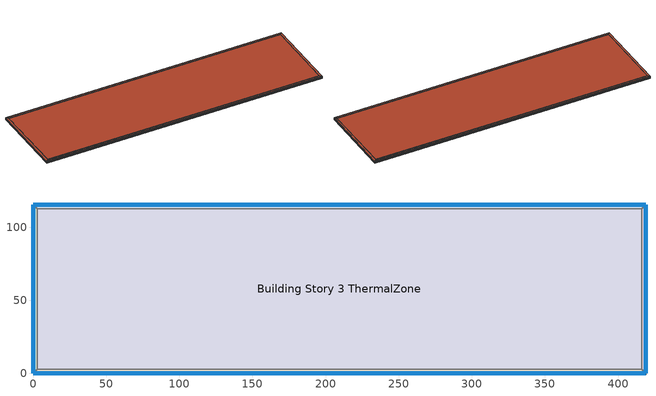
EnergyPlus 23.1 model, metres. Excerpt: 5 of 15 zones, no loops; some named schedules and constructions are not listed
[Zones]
Building Story 3 ThermalZone
 floor adiabatic (Typical Interior Ceiling): 416.26,2.84 2.83,2.83 2.83,112.56 416.26,112.57 z7.2
 wall adiabatic (Typical Interior Wall): 2.83,2.83 416.26,2.84 416.26,112.57 2.83,112.56 2.83,2.83 z7.2:10.8
 roof outside (Typical IEAD Roof R-31.25): 416.26,112.57 2.83,112.56 2.83,2.83 416.26,2.84 z10.8
Building Story 3 ThermalZone 1
 floor adiabatic (Typical Interior Ceiling): 419.09,0.01 0,0 2.83,2.83 416.26,2.84 z7.2
 wall outside (Typical Insulated Steel Framed Exterior Wall R-20.41): 0,0 419.09,0.01 z7.2:10.8
 wall adiabatic (Typical Interior Wall): 419.09,0.01 416.26,2.84 2.83,2.83 0,0 z7.2:10.8
 window (U 0.48 SHGC 0.40 Dbl Ref-D Clr 6mm/13mm): 0.03,0 419.07,0.01 z7.96:9.04
 roof outside (Typical IEAD Roof R-31.25): 416.26,2.84 2.83,2.83 0,0 419.09,0.01 z10.8
Building Story 3 ThermalZone 2
 floor adiabatic (Typical Interior Ceiling): 0,0 0,115.39 2.83,112.56 2.83,2.83 z7.2
 wall outside (Typical Insulated Steel Framed Exterior Wall R-20.41): 0,115.39 0,0 z7.2:10.8
 wall adiabatic (Typical Interior Wall): 0,0 2.83,2.83 2.83,112.56 0,115.39 z7.2:10.8
 window (U 0.48 SHGC 0.40 Dbl Ref-D Clr 6mm/13mm): 0,115.37 0,0.03 z7.96:9.04
 roof outside (Typical IEAD Roof R-31.25): 2.83,2.83 2.83,112.56 0,115.39 0,0 z10.8
Building Story 3 ThermalZone 3
 floor adiabatic (Typical Interior Ceiling): 0,115.39 419.09,115.4 416.26,112.57 2.83,112.56 z7.2
 wall outside (Typical Insulated Steel Framed Exterior Wall R-20.41): 419.09,115.4 0,115.39 z7.2:10.8
 wall adiabatic (Typical Interior Wall): 0,115.39 2.83,112.56 416.26,112.57 419.09,115.4 z7.2:10.8
 window (U 0.48 SHGC 0.40 Dbl Ref-D Clr 6mm/13mm): 419.06,115.4 0.03,115.39 z7.96:9.04
 roof outside (Typical IEAD Roof R-31.25): 2.83,112.56 416.26,112.57 419.09,115.4 0,115.39 z10.8
Building Story 3 ThermalZone 4
 floor adiabatic (Typical Interior Ceiling): 419.09,115.4 419.09,0.01 416.26,2.84 416.26,112.57 z7.2
 wall outside (Typical Insulated Steel Framed Exterior Wall R-20.41): 419.09,0.01 419.09,115.4 z7.2:10.8
 wall adiabatic (Typical Interior Wall): 419.09,115.4 416.26,112.57 416.26,2.84 419.09,0.01 z7.2:10.8
 window (U 0.48 SHGC 0.40 Dbl Ref-D Clr 6mm/13mm): 419.09,0.04 419.09,115.38 z7.96:9.04
 roof outside (Typical IEAD Roof R-31.25): 416.26,112.57 416.26,2.84 419.09,0.01 419.09,115.4 z10.8
[Schedule:Week:Daily]
SchoolSecondary BLDG_LIGHT_LIBRARY_SCH_2013 Week Rule - Jun26-Jul2: SchoolSecondary BLDG_LIGHT_LIBRARY_SCH_2013 Wknd Day, SchoolSecondary BLDG_LIGHT_LIBRARY_SCH_2013 Wkdy Day, SchoolSecondary BLDG_LIGHT_LIBRARY_SCH_2013 Wkdy Day, SchoolSecondary BLDG_LIGHT_LIBRARY_SCH_2013 Wkdy Day, SchoolSecondary BLDG_LIGHT_LIBRARY_SCH_2013 Wkdy Day, SchoolSecondary BLDG_LIGHT_LIBRARY_SCH_2013 Wkdy Day 1, SchoolSecondary BLDG_LIGHT_LIBRARY_SCH_2013 Wknd Day 1, SchoolSecondary BLDG_LIGHT_LIBRARY_SCH_2013 Default, SchoolSecondary BLDG_LIGHT_LIBRARY_SCH_2013 Summer Design Day, SchoolSecondary BLDG_LIGHT_LIBRARY_SCH_2013 Winter Design Day, SchoolSecondary BLDG_LIGHT_LIBRARY_SCH_2013 Default, SchoolSecondary BLDG_LIGHT_LIBRARY_SCH_2013 Default
SchoolSecondary BLDG_LIGHT_LIBRARY_SCH_2013 Week Rule - Jul3-Aug27: SchoolSecondary BLDG_LIGHT_LIBRARY_SCH_2013 Wknd Day 1, SchoolSecondary BLDG_LIGHT_LIBRARY_SCH_2013 Wkdy Day 1, SchoolSecondary BLDG_LIGHT_LIBRARY_SCH_2013 Wkdy Day 1, SchoolSecondary BLDG_LIGHT_LIBRARY_SCH_2013 Wkdy Day 1, SchoolSecondary BLDG_LIGHT_LIBRARY_SCH_2013 Wkdy Day 1, SchoolSecondary BLDG_LIGHT_LIBRARY_SCH_2013 Wkdy Day 1, SchoolSecondary BLDG_LIGHT_LIBRARY_SCH_2013 Wknd Day 1, SchoolSecondary BLDG_LIGHT_LIBRARY_SCH_2013 Default, SchoolSecondary BLDG_LIGHT_LIBRARY_SCH_2013 Summer Design Day, SchoolSecondary BLDG_LIGHT_LIBRARY_SCH_2013 Winter Design Day, SchoolSecondary BLDG_LIGHT_LIBRARY_SCH_2013 Default, SchoolSecondary BLDG_LIGHT_LIBRARY_SCH_2013 Default
SchoolSecondary BLDG_LIGHT_LIBRARY_SCH_2013 Week Rule - Aug28-Sep3: SchoolSecondary BLDG_LIGHT_LIBRARY_SCH_2013 Wknd Day 1, SchoolSecondary BLDG_LIGHT_LIBRARY_SCH_2013 Wkdy Day 1, SchoolSecondary BLDG_LIGHT_LIBRARY_SCH_2013 Wkdy Day 1, SchoolSecondary BLDG_LIGHT_LIBRARY_SCH_2013 Wkdy Day 1, SchoolSecondary BLDG_LIGHT_LIBRARY_SCH_2013 Wkdy Day 2, SchoolSecondary BLDG_LIGHT_LIBRARY_SCH_2013 Wkdy Day 2, SchoolSecondary BLDG_LIGHT_LIBRARY_SCH_2013 Default, SchoolSecondary BLDG_LIGHT_LIBRARY_SCH_2013 Default, SchoolSecondary BLDG_LIGHT_LIBRARY_SCH_2013 Summer Design Day, SchoolSecondary BLDG_LIGHT_LIBRARY_SCH_2013 Winter Design Day, SchoolSecondary BLDG_LIGHT_LIBRARY_SCH_2013 Default, SchoolSecondary BLDG_LIGHT_LIBRARY_SCH_2013 Default
SchoolSecondary BLDG_LIGHT_LIBRARY_SCH_2013 Week Rule - Sep4-Dec31: SchoolSecondary BLDG_LIGHT_LIBRARY_SCH_2013 Default, SchoolSecondary BLDG_LIGHT_LIBRARY_SCH_2013 Wkdy Day 2, SchoolSecondary BLDG_LIGHT_LIBRARY_SCH_2013 Wkdy Day 2, SchoolSecondary BLDG_LIGHT_LIBRARY_SCH_2013 Wkdy Day 2, SchoolSecondary BLDG_LIGHT_LIBRARY_SCH_2013 Wkdy Day 2, SchoolSecondary BLDG_LIGHT_LIBRARY_SCH_2013 Wkdy Day 2, SchoolSecondary BLDG_LIGHT_LIBRARY_SCH_2013 Default, SchoolSecondary BLDG_LIGHT_LIBRARY_SCH_2013 Default, SchoolSecondary BLDG_LIGHT_LIBRARY_SCH_2013 Summer Design Day, SchoolSecondary BLDG_LIGHT_LIBRARY_SCH_2013 Winter Design Day, SchoolSecondary BLDG_LIGHT_LIBRARY_SCH_2013 Default, SchoolSecondary BLDG_LIGHT_LIBRARY_SCH_2013 Default
SchoolSecondary BLDG_LIGHT_LOBBYFLR1_SCH_2013 Week Rule - Jan1-Jan1: SchoolSecondary BLDG_LIGHT_LOBBYFLR1_SCH_2013 Wknd Day, SchoolSecondary BLDG_LIGHT_LOBBYFLR1_SCH_2013 Wknd Day, SchoolSecondary BLDG_LIGHT_LOBBYFLR1_SCH_2013 Wknd Day, SchoolSecondary BLDG_LIGHT_LOBBYFLR1_SCH_2013 Wknd Day, SchoolSecondary BLDG_LIGHT_LOBBYFLR1_SCH_2013 Wknd Day, SchoolSecondary BLDG_LIGHT_LOBBYFLR1_SCH_2013 Wknd Day, SchoolSecondary BLDG_LIGHT_LOBBYFLR1_SCH_2013 Wknd Day, SchoolSecondary BLDG_LIGHT_LOBBYFLR1_SCH_2013 Default, SchoolSecondary BLDG_LIGHT_LOBBYFLR1_SCH_2013 Summer Design Day, SchoolSecondary BLDG_LIGHT_LOBBYFLR1_SCH_2013 Winter Design Day, SchoolSecondary BLDG_LIGHT_LOBBYFLR1_SCH_2013 Default, SchoolSecondary BLDG_LIGHT_LOBBYFLR1_SCH_2013 Default
SchoolSecondary BLDG_LIGHT_LOBBYFLR1_SCH_2013 Week Rule - Jan2-Jun25: SchoolSecondary BLDG_LIGHT_LOBBYFLR1_SCH_2013 Wknd Day, SchoolSecondary BLDG_LIGHT_LOBBYFLR1_SCH_2013 Wkdy Day, SchoolSecondary BLDG_LIGHT_LOBBYFLR1_SCH_2013 Wkdy Day, SchoolSecondary BLDG_LIGHT_LOBBYFLR1_SCH_2013 Wkdy Day, SchoolSecondary BLDG_LIGHT_LOBBYFLR1_SCH_2013 Wkdy Day, SchoolSecondary BLDG_LIGHT_LOBBYFLR1_SCH_2013 Wkdy Day, SchoolSecondary BLDG_LIGHT_LOBBYFLR1_SCH_2013 Wknd Day, SchoolSecondary BLDG_LIGHT_LOBBYFLR1_SCH_2013 Default, SchoolSecondary BLDG_LIGHT_LOBBYFLR1_SCH_2013 Summer Design Day, SchoolSecondary BLDG_LIGHT_LOBBYFLR1_SCH_2013 Winter Design Day, SchoolSecondary BLDG_LIGHT_LOBBYFLR1_SCH_2013 Default, SchoolSecondary BLDG_LIGHT_LOBBYFLR1_SCH_2013 Default
SchoolSecondary BLDG_LIGHT_LOBBYFLR1_SCH_2013 Week Rule - Jun26-Jul2: SchoolSecondary BLDG_LIGHT_LOBBYFLR1_SCH_2013 Wknd Day, SchoolSecondary BLDG_LIGHT_LOBBYFLR1_SCH_2013 Wkdy Day, SchoolSecondary BLDG_LIGHT_LOBBYFLR1_SCH_2013 Wkdy Day, SchoolSecondary BLDG_LIGHT_LOBBYFLR1_SCH_2013 Wkdy Day, SchoolSecondary BLDG_LIGHT_LOBBYFLR1_SCH_2013 Wkdy Day, SchoolSecondary BLDG_LIGHT_LOBBYFLR1_SCH_2013 Wkdy Day 1, SchoolSecondary BLDG_LIGHT_LOBBYFLR1_SCH_2013 Wknd Day 1, SchoolSecondary BLDG_LIGHT_LOBBYFLR1_SCH_2013 Default, SchoolSecondary BLDG_LIGHT_LOBBYFLR1_SCH_2013 Summer Design Day, SchoolSecondary BLDG_LIGHT_LOBBYFLR1_SCH_2013 Winter Design Day, SchoolSecondary BLDG_LIGHT_LOBBYFLR1_SCH_2013 Default, SchoolSecondary BLDG_LIGHT_LOBBYFLR1_SCH_2013 Default
SchoolSecondary BLDG_LIGHT_LOBBYFLR1_SCH_2013 Week Rule - Jul3-Aug27: SchoolSecondary BLDG_LIGHT_LOBBYFLR1_SCH_2013 Wknd Day 1, SchoolSecondary BLDG_LIGHT_LOBBYFLR1_SCH_2013 Wkdy Day 1, SchoolSecondary BLDG_LIGHT_LOBBYFLR1_SCH_2013 Wkdy Day 1, SchoolSecondary BLDG_LIGHT_LOBBYFLR1_SCH_2013 Wkdy Day 1, SchoolSecondary BLDG_LIGHT_LOBBYFLR1_SCH_2013 Wkdy Day 1, SchoolSecondary BLDG_LIGHT_LOBBYFLR1_SCH_2013 Wkdy Day 1, SchoolSecondary BLDG_LIGHT_LOBBYFLR1_SCH_2013 Wknd Day 1, SchoolSecondary BLDG_LIGHT_LOBBYFLR1_SCH_2013 Default, SchoolSecondary BLDG_LIGHT_LOBBYFLR1_SCH_2013 Summer Design Day, SchoolSecondary BLDG_LIGHT_LOBBYFLR1_SCH_2013 Winter Design Day, SchoolSecondary BLDG_LIGHT_LOBBYFLR1_SCH_2013 Default, SchoolSecondary BLDG_LIGHT_LOBBYFLR1_SCH_2013 Default
SchoolSecondary BLDG_LIGHT_LOBBYFLR1_SCH_2013 Week Rule - Aug28-Sep3: SchoolSecondary BLDG_LIGHT_LOBBYFLR1_SCH_2013 Wknd Day 1, SchoolSecondary BLDG_LIGHT_LOBBYFLR1_SCH_2013 Wkdy Day 1, SchoolSecondary BLDG_LIGHT_LOBBYFLR1_SCH_2013 Wkdy Day 1, SchoolSecondary BLDG_LIGHT_LOBBYFLR1_SCH_2013 Wkdy Day 1, SchoolSecondary BLDG_LIGHT_LOBBYFLR1_SCH_2013 Wkdy Day 2, SchoolSecondary BLDG_LIGHT_LOBBYFLR1_SCH_2013 Wkdy Day 2, SchoolSecondary BLDG_LIGHT_LOBBYFLR1_SCH_2013 Default, SchoolSecondary BLDG_LIGHT_LOBBYFLR1_SCH_2013 Default, SchoolSecondary BLDG_LIGHT_LOBBYFLR1_SCH_2013 Summer Design Day, SchoolSecondary BLDG_LIGHT_LOBBYFLR1_SCH_2013 Winter Design Day, SchoolSecondary BLDG_LIGHT_LOBBYFLR1_SCH_2013 Default, SchoolSecondary BLDG_LIGHT_LOBBYFLR1_SCH_2013 Default
SchoolSecondary BLDG_LIGHT_LOBBYFLR1_SCH_2013 Week Rule - Sep4-Dec31: SchoolSecondary BLDG_LIGHT_LOBBYFLR1_SCH_2013 Default, SchoolSecondary BLDG_LIGHT_LOBBYFLR1_SCH_2013 Wkdy Day 2, SchoolSecondary BLDG_LIGHT_LOBBYFLR1_SCH_2013 Wkdy Day 2, SchoolSecondary BLDG_LIGHT_LOBBYFLR1_SCH_2013 Wkdy Day 2, SchoolSecondary BLDG_LIGHT_LOBBYFLR1_SCH_2013 Wkdy Day 2, SchoolSecondary BLDG_LIGHT_LOBBYFLR1_SCH_2013 Wkdy Day 2, SchoolSecondary BLDG_LIGHT_LOBBYFLR1_SCH_2013 Default, SchoolSecondary BLDG_LIGHT_LOBBYFLR1_SCH_2013 Default, SchoolSecondary BLDG_LIGHT_LOBBYFLR1_SCH_2013 Summer Design Day, SchoolSecondary BLDG_LIGHT_LOBBYFLR1_SCH_2013 Winter Design Day, SchoolSecondary BLDG_LIGHT_LOBBYFLR1_SCH_2013 Default, SchoolSecondary BLDG_LIGHT_LOBBYFLR1_SCH_2013 Default
SchoolSecondary BLDG_LIGHT_MECHANICAL_SCH_2013 Week Rule - Jan1-Jan1: SchoolSecondary BLDG_LIGHT_MECHANICAL_SCH_2013 Wknd Day, SchoolSecondary BLDG_LIGHT_MECHANICAL_SCH_2013 Wknd Day, SchoolSecondary BLDG_LIGHT_MECHANICAL_SCH_2013 Wknd Day, SchoolSecondary BLDG_LIGHT_MECHANICAL_SCH_2013 Wknd Day, SchoolSecondary BLDG_LIGHT_MECHANICAL_SCH_2013 Wknd Day, SchoolSecondary BLDG_LIGHT_MECHANICAL_SCH_2013 Wknd Day, SchoolSecondary BLDG_LIGHT_MECHANICAL_SCH_2013 Wknd Day, SchoolSecondary BLDG_LIGHT_MECHANICAL_SCH_2013 Default, SchoolSecondary BLDG_LIGHT_MECHANICAL_SCH_2013 Summer Design Day, SchoolSecondary BLDG_LIGHT_MECHANICAL_SCH_2013 Winter Design Day, SchoolSecondary BLDG_LIGHT_MECHANICAL_SCH_2013 Default, SchoolSecondary BLDG_LIGHT_MECHANICAL_SCH_2013 Default
SchoolSecondary BLDG_LIGHT_MECHANICAL_SCH_2013 Week Rule - Jan2-Jun25: SchoolSecondary BLDG_LIGHT_MECHANICAL_SCH_2013 Wknd Day, SchoolSecondary BLDG_LIGHT_MECHANICAL_SCH_2013 Wkdy Day, SchoolSecondary BLDG_LIGHT_MECHANICAL_SCH_2013 Wkdy Day, SchoolSecondary BLDG_LIGHT_MECHANICAL_SCH_2013 Wkdy Day, SchoolSecondary BLDG_LIGHT_MECHANICAL_SCH_2013 Wkdy Day, SchoolSecondary BLDG_LIGHT_MECHANICAL_SCH_2013 Wkdy Day, SchoolSecondary BLDG_LIGHT_MECHANICAL_SCH_2013 Wknd Day, SchoolSecondary BLDG_LIGHT_MECHANICAL_SCH_2013 Default, SchoolSecondary BLDG_LIGHT_MECHANICAL_SCH_2013 Summer Design Day, SchoolSecondary BLDG_LIGHT_MECHANICAL_SCH_2013 Winter Design Day, SchoolSecondary BLDG_LIGHT_MECHANICAL_SCH_2013 Default, SchoolSecondary BLDG_LIGHT_MECHANICAL_SCH_2013 Default
SchoolSecondary BLDG_LIGHT_MECHANICAL_SCH_2013 Week Rule - Jun26-Jul2: SchoolSecondary BLDG_LIGHT_MECHANICAL_SCH_2013 Wknd Day, SchoolSecondary BLDG_LIGHT_MECHANICAL_SCH_2013 Wkdy Day, SchoolSecondary BLDG_LIGHT_MECHANICAL_SCH_2013 Wkdy Day, SchoolSecondary BLDG_LIGHT_MECHANICAL_SCH_2013 Wkdy Day, SchoolSecondary BLDG_LIGHT_MECHANICAL_SCH_2013 Wkdy Day, SchoolSecondary BLDG_LIGHT_MECHANICAL_SCH_2013 Wkdy Day 1, SchoolSecondary BLDG_LIGHT_MECHANICAL_SCH_2013 Wknd Day 1, SchoolSecondary BLDG_LIGHT_MECHANICAL_SCH_2013 Default, SchoolSecondary BLDG_LIGHT_MECHANICAL_SCH_2013 Summer Design Day, SchoolSecondary BLDG_LIGHT_MECHANICAL_SCH_2013 Winter Design Day, SchoolSecondary BLDG_LIGHT_MECHANICAL_SCH_2013 Default, SchoolSecondary BLDG_LIGHT_MECHANICAL_SCH_2013 Default
SchoolSecondary BLDG_LIGHT_MECHANICAL_SCH_2013 Week Rule - Jul3-Aug27: SchoolSecondary BLDG_LIGHT_MECHANICAL_SCH_2013 Wknd Day 1, SchoolSecondary BLDG_LIGHT_MECHANICAL_SCH_2013 Wkdy Day 1, SchoolSecondary BLDG_LIGHT_MECHANICAL_SCH_2013 Wkdy Day 1, SchoolSecondary BLDG_LIGHT_MECHANICAL_SCH_2013 Wkdy Day 1, SchoolSecondary BLDG_LIGHT_MECHANICAL_SCH_2013 Wkdy Day 1, SchoolSecondary BLDG_LIGHT_MECHANICAL_SCH_2013 Wkdy Day 1, SchoolSecondary BLDG_LIGHT_MECHANICAL_SCH_2013 Wknd Day 1, SchoolSecondary BLDG_LIGHT_MECHANICAL_SCH_2013 Default, SchoolSecondary BLDG_LIGHT_MECHANICAL_SCH_2013 Summer Design Day, SchoolSecondary BLDG_LIGHT_MECHANICAL_SCH_2013 Winter Design Day, SchoolSecondary BLDG_LIGHT_MECHANICAL_SCH_2013 Default, SchoolSecondary BLDG_LIGHT_MECHANICAL_SCH_2013 Default
SchoolSecondary BLDG_LIGHT_MECHANICAL_SCH_2013 Week Rule - Aug28-Sep3: SchoolSecondary BLDG_LIGHT_MECHANICAL_SCH_2013 Wknd Day 1, SchoolSecondary BLDG_LIGHT_MECHANICAL_SCH_2013 Wkdy Day 1, SchoolSecondary BLDG_LIGHT_MECHANICAL_SCH_2013 Wkdy Day 1, SchoolSecondary BLDG_LIGHT_MECHANICAL_SCH_2013 Wkdy Day 1, SchoolSecondary BLDG_LIGHT_MECHANICAL_SCH_2013 Wkdy Day 2, SchoolSecondary BLDG_LIGHT_MECHANICAL_SCH_2013 Wkdy Day 2, SchoolSecondary BLDG_LIGHT_MECHANICAL_SCH_2013 Default, SchoolSecondary BLDG_LIGHT_MECHANICAL_SCH_2013 Default, SchoolSecondary BLDG_LIGHT_MECHANICAL_SCH_2013 Summer Design Day, SchoolSecondary BLDG_LIGHT_MECHANICAL_SCH_2013 Winter Design Day, SchoolSecondary BLDG_LIGHT_MECHANICAL_SCH_2013 Default, SchoolSecondary BLDG_LIGHT_MECHANICAL_SCH_2013 Default
SchoolSecondary BLDG_LIGHT_MECHANICAL_SCH_2013 Week Rule - Sep4-Dec31: SchoolSecondary BLDG_LIGHT_MECHANICAL_SCH_2013 Default, SchoolSecondary BLDG_LIGHT_MECHANICAL_SCH_2013 Wkdy Day 2, SchoolSecondary BLDG_LIGHT_MECHANICAL_SCH_2013 Wkdy Day 2, SchoolSecondary BLDG_LIGHT_MECHANICAL_SCH_2013 Wkdy Day 2, SchoolSecondary BLDG_LIGHT_MECHANICAL_SCH_2013 Wkdy Day 2, SchoolSecondary BLDG_LIGHT_MECHANICAL_SCH_2013 Wkdy Day 2, SchoolSecondary BLDG_LIGHT_MECHANICAL_SCH_2013 Default, SchoolSecondary BLDG_LIGHT_MECHANICAL_SCH_2013 Default, SchoolSecondary BLDG_LIGHT_MECHANICAL_SCH_2013 Summer Design Day, SchoolSecondary BLDG_LIGHT_MECHANICAL_SCH_2013 Winter Design Day, SchoolSecondary BLDG_LIGHT_MECHANICAL_SCH_2013 Default, SchoolSecondary BLDG_LIGHT_MECHANICAL_SCH_2013 Default
SchoolSecondary BLDG_LIGHT_OFFICE_SCH_2013 Week Rule - Jan1-Jan1: SchoolSecondary BLDG_LIGHT_OFFICE_SCH_2013 Wknd Day, SchoolSecondary BLDG_LIGHT_OFFICE_SCH_2013 Wknd Day, SchoolSecondary BLDG_LIGHT_OFFICE_SCH_2013 Wknd Day, SchoolSecondary BLDG_LIGHT_OFFICE_SCH_2013 Wknd Day, SchoolSecondary BLDG_LIGHT_OFFICE_SCH_2013 Wknd Day, SchoolSecondary BLDG_LIGHT_OFFICE_SCH_2013 Wknd Day, SchoolSecondary BLDG_LIGHT_OFFICE_SCH_2013 Wknd Day, SchoolSecondary BLDG_LIGHT_OFFICE_SCH_2013 Default, SchoolSecondary BLDG_LIGHT_OFFICE_SCH_2013 Summer Design Day, SchoolSecondary BLDG_LIGHT_OFFICE_SCH_2013 Winter Design Day, SchoolSecondary BLDG_LIGHT_OFFICE_SCH_2013 Default, SchoolSecondary BLDG_LIGHT_OFFICE_SCH_2013 Default
SchoolSecondary BLDG_LIGHT_OFFICE_SCH_2013 Week Rule - Jan2-Jun25: SchoolSecondary BLDG_LIGHT_OFFICE_SCH_2013 Wknd Day, SchoolSecondary BLDG_LIGHT_OFFICE_SCH_2013 Wkdy Day, SchoolSecondary BLDG_LIGHT_OFFICE_SCH_2013 Wkdy Day, SchoolSecondary BLDG_LIGHT_OFFICE_SCH_2013 Wkdy Day, SchoolSecondary BLDG_LIGHT_OFFICE_SCH_2013 Wkdy Day, SchoolSecondary BLDG_LIGHT_OFFICE_SCH_2013 Wkdy Day, SchoolSecondary BLDG_LIGHT_OFFICE_SCH_2013 Wknd Day, SchoolSecondary BLDG_LIGHT_OFFICE_SCH_2013 Default, SchoolSecondary BLDG_LIGHT_OFFICE_SCH_2013 Summer Design Day, SchoolSecondary BLDG_LIGHT_OFFICE_SCH_2013 Winter Design Day, SchoolSecondary BLDG_LIGHT_OFFICE_SCH_2013 Default, SchoolSecondary BLDG_LIGHT_OFFICE_SCH_2013 Default
SchoolSecondary BLDG_LIGHT_OFFICE_SCH_2013 Week Rule - Jun26-Jul2: SchoolSecondary BLDG_LIGHT_OFFICE_SCH_2013 Wknd Day, SchoolSecondary BLDG_LIGHT_OFFICE_SCH_2013 Wkdy Day, SchoolSecondary BLDG_LIGHT_OFFICE_SCH_2013 Wkdy Day, SchoolSecondary BLDG_LIGHT_OFFICE_SCH_2013 Wkdy Day, SchoolSecondary BLDG_LIGHT_OFFICE_SCH_2013 Wkdy Day, SchoolSecondary BLDG_LIGHT_OFFICE_SCH_2013 Wkdy Day 1, SchoolSecondary BLDG_LIGHT_OFFICE_SCH_2013 Wknd Day 1, SchoolSecondary BLDG_LIGHT_OFFICE_SCH_2013 Default, SchoolSecondary BLDG_LIGHT_OFFICE_SCH_2013 Summer Design Day, SchoolSecondary BLDG_LIGHT_OFFICE_SCH_2013 Winter Design Day, SchoolSecondary BLDG_LIGHT_OFFICE_SCH_2013 Default, SchoolSecondary BLDG_LIGHT_OFFICE_SCH_2013 Default
SchoolSecondary BLDG_LIGHT_OFFICE_SCH_2013 Week Rule - Jul3-Aug27: SchoolSecondary BLDG_LIGHT_OFFICE_SCH_2013 Wknd Day 1, SchoolSecondary BLDG_LIGHT_OFFICE_SCH_2013 Wkdy Day 1, SchoolSecondary BLDG_LIGHT_OFFICE_SCH_2013 Wkdy Day 1, SchoolSecondary BLDG_LIGHT_OFFICE_SCH_2013 Wkdy Day 1, SchoolSecondary BLDG_LIGHT_OFFICE_SCH_2013 Wkdy Day 1, SchoolSecondary BLDG_LIGHT_OFFICE_SCH_2013 Wkdy Day 1, SchoolSecondary BLDG_LIGHT_OFFICE_SCH_2013 Wknd Day 1, SchoolSecondary BLDG_LIGHT_OFFICE_SCH_2013 Default, SchoolSecondary BLDG_LIGHT_OFFICE_SCH_2013 Summer Design Day, SchoolSecondary BLDG_LIGHT_OFFICE_SCH_2013 Winter Design Day, SchoolSecondary BLDG_LIGHT_OFFICE_SCH_2013 Default, SchoolSecondary BLDG_LIGHT_OFFICE_SCH_2013 Default
SchoolSecondary BLDG_LIGHT_OFFICE_SCH_2013 Week Rule - Aug28-Sep3: SchoolSecondary BLDG_LIGHT_OFFICE_SCH_2013 Wknd Day 1, SchoolSecondary BLDG_LIGHT_OFFICE_SCH_2013 Wkdy Day 1, SchoolSecondary BLDG_LIGHT_OFFICE_SCH_2013 Wkdy Day 1, SchoolSecondary BLDG_LIGHT_OFFICE_SCH_2013 Wkdy Day 1, SchoolSecondary BLDG_LIGHT_OFFICE_SCH_2013 Wkdy Day 2, SchoolSecondary BLDG_LIGHT_OFFICE_SCH_2013 Wkdy Day 2, SchoolSecondary BLDG_LIGHT_OFFICE_SCH_2013 Default, SchoolSecondary BLDG_LIGHT_OFFICE_SCH_2013 Default, SchoolSecondary BLDG_LIGHT_OFFICE_SCH_2013 Summer Design Day, SchoolSecondary BLDG_LIGHT_OFFICE_SCH_2013 Winter Design Day, SchoolSecondary BLDG_LIGHT_OFFICE_SCH_2013 Default, SchoolSecondary BLDG_LIGHT_OFFICE_SCH_2013 Default
SchoolSecondary BLDG_LIGHT_OFFICE_SCH_2013 Week Rule - Sep4-Dec31: SchoolSecondary BLDG_LIGHT_OFFICE_SCH_2013 Default, SchoolSecondary BLDG_LIGHT_OFFICE_SCH_2013 Wkdy Day 2, SchoolSecondary BLDG_LIGHT_OFFICE_SCH_2013 Wkdy Day 2, SchoolSecondary BLDG_LIGHT_OFFICE_SCH_2013 Wkdy Day 2, SchoolSecondary BLDG_LIGHT_OFFICE_SCH_2013 Wkdy Day 2, SchoolSecondary BLDG_LIGHT_OFFICE_SCH_2013 Wkdy Day 2, SchoolSecondary BLDG_LIGHT_OFFICE_SCH_2013 Default, SchoolSecondary BLDG_LIGHT_OFFICE_SCH_2013 Default, SchoolSecondary BLDG_LIGHT_OFFICE_SCH_2013 Summer Design Day, SchoolSecondary BLDG_LIGHT_OFFICE_SCH_2013 Winter Design Day, SchoolSecondary BLDG_LIGHT_OFFICE_SCH_2013 Default, SchoolSecondary BLDG_LIGHT_OFFICE_SCH_2013 Default
SchoolSecondary BLDG_LIGHT_BATH_SCH_2013 Week Rule - Jan1-Jan1: SchoolSecondary BLDG_LIGHT_BATH_SCH_2013 Wknd Day, SchoolSecondary BLDG_LIGHT_BATH_SCH_2013 Wknd Day, SchoolSecondary BLDG_LIGHT_BATH_SCH_2013 Wknd Day, SchoolSecondary BLDG_LIGHT_BATH_SCH_2013 Wknd Day, SchoolSecondary BLDG_LIGHT_BATH_SCH_2013 Wknd Day, SchoolSecondary BLDG_LIGHT_BATH_SCH_2013 Wknd Day, SchoolSecondary BLDG_LIGHT_BATH_SCH_2013 Wknd Day, SchoolSecondary BLDG_LIGHT_BATH_SCH_2013 Default, SchoolSecondary BLDG_LIGHT_BATH_SCH_2013 Summer Design Day, SchoolSecondary BLDG_LIGHT_BATH_SCH_2013 Winter Design Day, SchoolSecondary BLDG_LIGHT_BATH_SCH_2013 Default, SchoolSecondary BLDG_LIGHT_BATH_SCH_2013 Default
SchoolSecondary BLDG_LIGHT_BATH_SCH_2013 Week Rule - Jan2-Jun25: SchoolSecondary BLDG_LIGHT_BATH_SCH_2013 Wknd Day, SchoolSecondary BLDG_LIGHT_BATH_SCH_2013 Wkdy Day, SchoolSecondary BLDG_LIGHT_BATH_SCH_2013 Wkdy Day, SchoolSecondary BLDG_LIGHT_BATH_SCH_2013 Wkdy Day, SchoolSecondary BLDG_LIGHT_BATH_SCH_2013 Wkdy Day, SchoolSecondary BLDG_LIGHT_BATH_SCH_2013 Wkdy Day, SchoolSecondary BLDG_LIGHT_BATH_SCH_2013 Wknd Day, SchoolSecondary BLDG_LIGHT_BATH_SCH_2013 Default, SchoolSecondary BLDG_LIGHT_BATH_SCH_2013 Summer Design Day, SchoolSecondary BLDG_LIGHT_BATH_SCH_2013 Winter Design Day, SchoolSecondary BLDG_LIGHT_BATH_SCH_2013 Default, SchoolSecondary BLDG_LIGHT_BATH_SCH_2013 Default
SchoolSecondary BLDG_LIGHT_BATH_SCH_2013 Week Rule - Jun26-Jul2: SchoolSecondary BLDG_LIGHT_BATH_SCH_2013 Wknd Day, SchoolSecondary BLDG_LIGHT_BATH_SCH_2013 Wkdy Day, SchoolSecondary BLDG_LIGHT_BATH_SCH_2013 Wkdy Day, SchoolSecondary BLDG_LIGHT_BATH_SCH_2013 Wkdy Day, SchoolSecondary BLDG_LIGHT_BATH_SCH_2013 Wkdy Day, SchoolSecondary BLDG_LIGHT_BATH_SCH_2013 Wkdy Day 1, SchoolSecondary BLDG_LIGHT_BATH_SCH_2013 Wknd Day 1, SchoolSecondary BLDG_LIGHT_BATH_SCH_2013 Default, SchoolSecondary BLDG_LIGHT_BATH_SCH_2013 Summer Design Day, SchoolSecondary BLDG_LIGHT_BATH_SCH_2013 Winter Design Day, SchoolSecondary BLDG_LIGHT_BATH_SCH_2013 Default, SchoolSecondary BLDG_LIGHT_BATH_SCH_2013 Default
SchoolSecondary BLDG_LIGHT_BATH_SCH_2013 Week Rule - Jul3-Aug27: SchoolSecondary BLDG_LIGHT_BATH_SCH_2013 Wknd Day 1, SchoolSecondary BLDG_LIGHT_BATH_SCH_2013 Wkdy Day 1, SchoolSecondary BLDG_LIGHT_BATH_SCH_2013 Wkdy Day 1, SchoolSecondary BLDG_LIGHT_BATH_SCH_2013 Wkdy Day 1, SchoolSecondary BLDG_LIGHT_BATH_SCH_2013 Wkdy Day 1, SchoolSecondary BLDG_LIGHT_BATH_SCH_2013 Wkdy Day 1, SchoolSecondary BLDG_LIGHT_BATH_SCH_2013 Wknd Day 1, SchoolSecondary BLDG_LIGHT_BATH_SCH_2013 Default, SchoolSecondary BLDG_LIGHT_BATH_SCH_2013 Summer Design Day, SchoolSecondary BLDG_LIGHT_BATH_SCH_2013 Winter Design Day, SchoolSecondary BLDG_LIGHT_BATH_SCH_2013 Default, SchoolSecondary BLDG_LIGHT_BATH_SCH_2013 Default
SchoolSecondary BLDG_LIGHT_BATH_SCH_2013 Week Rule - Aug28-Sep3: SchoolSecondary BLDG_LIGHT_BATH_SCH_2013 Wknd Day 1, SchoolSecondary BLDG_LIGHT_BATH_SCH_2013 Wkdy Day 1, SchoolSecondary BLDG_LIGHT_BATH_SCH_2013 Wkdy Day 1, SchoolSecondary BLDG_LIGHT_BATH_SCH_2013 Wkdy Day 1, SchoolSecondary BLDG_LIGHT_BATH_SCH_2013 Wkdy Day 2, SchoolSecondary BLDG_LIGHT_BATH_SCH_2013 Wkdy Day 2, SchoolSecondary BLDG_LIGHT_BATH_SCH_2013 Default, SchoolSecondary BLDG_LIGHT_BATH_SCH_2013 Default, SchoolSecondary BLDG_LIGHT_BATH_SCH_2013 Summer Design Day, SchoolSecondary BLDG_LIGHT_BATH_SCH_2013 Winter Design Day, SchoolSecondary BLDG_LIGHT_BATH_SCH_2013 Default, SchoolSecondary BLDG_LIGHT_BATH_SCH_2013 Default
SchoolSecondary BLDG_LIGHT_BATH_SCH_2013 Week Rule - Sep4-Dec31: SchoolSecondary BLDG_LIGHT_BATH_SCH_2013 Default, SchoolSecondary BLDG_LIGHT_BATH_SCH_2013 Wkdy Day 2, SchoolSecondary BLDG_LIGHT_BATH_SCH_2013 Wkdy Day 2, SchoolSecondary BLDG_LIGHT_BATH_SCH_2013 Wkdy Day 2, SchoolSecondary BLDG_LIGHT_BATH_SCH_2013 Wkdy Day 2, SchoolSecondary BLDG_LIGHT_BATH_SCH_2013 Wkdy Day 2, SchoolSecondary BLDG_LIGHT_BATH_SCH_2013 Default, SchoolSecondary BLDG_LIGHT_BATH_SCH_2013 Default, SchoolSecondary BLDG_LIGHT_BATH_SCH_2013 Summer Design Day, SchoolSecondary BLDG_LIGHT_BATH_SCH_2013 Winter Design Day, SchoolSecondary BLDG_LIGHT_BATH_SCH_2013 Default, SchoolSecondary BLDG_LIGHT_BATH_SCH_2013 Default
SchoolSecondary BLDG_OCC_SCH_Auditorium Week Rule - Jan1-Jan1: SchoolSecondary BLDG_OCC_SCH_Auditorium Wknd Day, SchoolSecondary BLDG_OCC_SCH_Auditorium Wknd Day, SchoolSecondary BLDG_OCC_SCH_Auditorium Wknd Day, SchoolSecondary BLDG_OCC_SCH_Auditorium Wknd Day, SchoolSecondary BLDG_OCC_SCH_Auditorium Wknd Day, SchoolSecondary BLDG_OCC_SCH_Auditorium Wknd Day, SchoolSecondary BLDG_OCC_SCH_Auditorium Wknd Day, SchoolSecondary BLDG_OCC_SCH_Auditorium Default, SchoolSecondary BLDG_OCC_SCH_Auditorium Summer Design Day, SchoolSecondary BLDG_OCC_SCH_Auditorium Winter Design Day, SchoolSecondary BLDG_OCC_SCH_Auditorium Default, SchoolSecondary BLDG_OCC_SCH_Auditorium Default
SchoolSecondary BLDG_OCC_SCH_Auditorium Week Rule - Jan2-Jun25: SchoolSecondary BLDG_OCC_SCH_Auditorium Wknd Day, SchoolSecondary BLDG_OCC_SCH_Auditorium Wkdy|SmrDsn Day, SchoolSecondary BLDG_OCC_SCH_Auditorium Wkdy|SmrDsn Day, SchoolSecondary BLDG_OCC_SCH_Auditorium Wkdy|SmrDsn Day, SchoolSecondary BLDG_OCC_SCH_Auditorium Wkdy|SmrDsn Day, SchoolSecondary BLDG_OCC_SCH_Auditorium Wkdy|SmrDsn Day, SchoolSecondary BLDG_OCC_SCH_Auditorium Wknd Day, SchoolSecondary BLDG_OCC_SCH_Auditorium Default, SchoolSecondary BLDG_OCC_SCH_Auditorium Summer Design Day, SchoolSecondary BLDG_OCC_SCH_Auditorium Winter Design Day, SchoolSecondary BLDG_OCC_SCH_Auditorium Default, SchoolSecondary BLDG_OCC_SCH_Auditorium Default
SchoolSecondary BLDG_OCC_SCH_Auditorium Week Rule - Jun26-Jul2: SchoolSecondary BLDG_OCC_SCH_Auditorium Wknd Day, SchoolSecondary BLDG_OCC_SCH_Auditorium Wkdy|SmrDsn Day, SchoolSecondary BLDG_OCC_SCH_Auditorium Wkdy|SmrDsn Day, SchoolSecondary BLDG_OCC_SCH_Auditorium Wkdy|SmrDsn Day, SchoolSecondary BLDG_OCC_SCH_Auditorium Wkdy|SmrDsn Day, SchoolSecondary BLDG_OCC_SCH_Auditorium Wkdy|SmrDsn Day 1, SchoolSecondary BLDG_OCC_SCH_Auditorium Wknd Day 1, SchoolSecondary BLDG_OCC_SCH_Auditorium Default, SchoolSecondary BLDG_OCC_SCH_Auditorium Summer Design Day, SchoolSecondary BLDG_OCC_SCH_Auditorium Winter Design Day, SchoolSecondary BLDG_OCC_SCH_Auditorium Default, SchoolSecondary BLDG_OCC_SCH_Auditorium Default
SchoolSecondary BLDG_OCC_SCH_Auditorium Week Rule - Jul3-Aug27: SchoolSecondary BLDG_OCC_SCH_Auditorium Wknd Day 1, SchoolSecondary BLDG_OCC_SCH_Auditorium Wkdy|SmrDsn Day 1, SchoolSecondary BLDG_OCC_SCH_Auditorium Wkdy|SmrDsn Day 1, SchoolSecondary BLDG_OCC_SCH_Auditorium Wkdy|SmrDsn Day 1, SchoolSecondary BLDG_OCC_SCH_Auditorium Wkdy|SmrDsn Day 1, SchoolSecondary BLDG_OCC_SCH_Auditorium Wkdy|SmrDsn Day 1, SchoolSecondary BLDG_OCC_SCH_Auditorium Wknd Day 1, SchoolSecondary BLDG_OCC_SCH_Auditorium Default, SchoolSecondary BLDG_OCC_SCH_Auditorium Summer Design Day, SchoolSecondary BLDG_OCC_SCH_Auditorium Winter Design Day, SchoolSecondary BLDG_OCC_SCH_Auditorium Default, SchoolSecondary BLDG_OCC_SCH_Auditorium Default
SchoolSecondary BLDG_OCC_SCH_Auditorium Week Rule - Aug28-Sep3: SchoolSecondary BLDG_OCC_SCH_Auditorium Wknd Day 1, SchoolSecondary BLDG_OCC_SCH_Auditorium Wkdy|SmrDsn Day 1, SchoolSecondary BLDG_OCC_SCH_Auditorium Wkdy|SmrDsn Day 1, SchoolSecondary BLDG_OCC_SCH_Auditorium Wkdy|SmrDsn Day 1, SchoolSecondary BLDG_OCC_SCH_Auditorium Wkdy|SmrDsn Day 2, SchoolSecondary BLDG_OCC_SCH_Auditorium Wkdy|SmrDsn Day 2, SchoolSecondary BLDG_OCC_SCH_Auditorium Default, SchoolSecondary BLDG_OCC_SCH_Auditorium Default, SchoolSecondary BLDG_OCC_SCH_Auditorium Summer Design Day, SchoolSecondary BLDG_OCC_SCH_Auditorium Winter Design Day, SchoolSecondary BLDG_OCC_SCH_Auditorium Default, SchoolSecondary BLDG_OCC_SCH_Auditorium Default
SchoolSecondary BLDG_OCC_SCH_Auditorium Week Rule - Sep4-Dec31: SchoolSecondary BLDG_OCC_SCH_Auditorium Default, SchoolSecondary BLDG_OCC_SCH_Auditorium Wkdy|SmrDsn Day 2, SchoolSecondary BLDG_OCC_SCH_Auditorium Wkdy|SmrDsn Day 2, SchoolSecondary BLDG_OCC_SCH_Auditorium Wkdy|SmrDsn Day 2, SchoolSecondary BLDG_OCC_SCH_Auditorium Wkdy|SmrDsn Day 2, SchoolSecondary BLDG_OCC_SCH_Auditorium Wkdy|SmrDsn Day 2, SchoolSecondary BLDG_OCC_SCH_Auditorium Default, SchoolSecondary BLDG_OCC_SCH_Auditorium Default, SchoolSecondary BLDG_OCC_SCH_Auditorium Summer Design Day, SchoolSecondary BLDG_OCC_SCH_Auditorium Winter Design Day, SchoolSecondary BLDG_OCC_SCH_Auditorium Default, SchoolSecondary BLDG_OCC_SCH_Auditorium Default
SchoolSecondary ACTIVITY_SCH Week Rule - Jan1-Dec31: SchoolSecondary ACTIVITY_SCH Default, SchoolSecondary ACTIVITY_SCH Default, SchoolSecondary ACTIVITY_SCH Default, SchoolSecondary ACTIVITY_SCH Default, SchoolSecondary ACTIVITY_SCH Default, SchoolSecondary ACTIVITY_SCH Default, SchoolSecondary ACTIVITY_SCH Default, SchoolSecondary ACTIVITY_SCH Default, SchoolSecondary ACTIVITY_SCH Summer Design Day, SchoolSecondary ACTIVITY_SCH Winter Design Day, SchoolSecondary ACTIVITY_SCH Default, SchoolSecondary ACTIVITY_SCH Default
SchoolSecondary BLDG_OCC_SCH_Cafeteria Week Rule - Jan1-Jan1: SchoolSecondary BLDG_OCC_SCH_Cafeteria Wknd Day, SchoolSecondary BLDG_OCC_SCH_Cafeteria Wknd Day, SchoolSecondary BLDG_OCC_SCH_Cafeteria Wknd Day, SchoolSecondary BLDG_OCC_SCH_Cafeteria Wknd Day, SchoolSecondary BLDG_OCC_SCH_Cafeteria Wknd Day, SchoolSecondary BLDG_OCC_SCH_Cafeteria Wknd Day, SchoolSecondary BLDG_OCC_SCH_Cafeteria Wknd Day, SchoolSecondary BLDG_OCC_SCH_Cafeteria Default, SchoolSecondary BLDG_OCC_SCH_Cafeteria Summer Design Day, SchoolSecondary BLDG_OCC_SCH_Cafeteria Winter Design Day, SchoolSecondary BLDG_OCC_SCH_Cafeteria Default, SchoolSecondary BLDG_OCC_SCH_Cafeteria Default
SchoolSecondary BLDG_OCC_SCH_Cafeteria Week Rule - Jan2-Jun25: SchoolSecondary BLDG_OCC_SCH_Cafeteria Wknd Day, SchoolSecondary BLDG_OCC_SCH_Cafeteria Wkdy|SmrDsn Day, SchoolSecondary BLDG_OCC_SCH_Cafeteria Wkdy|SmrDsn Day, SchoolSecondary BLDG_OCC_SCH_Cafeteria Wkdy|SmrDsn Day, SchoolSecondary BLDG_OCC_SCH_Cafeteria Wkdy|SmrDsn Day, SchoolSecondary BLDG_OCC_SCH_Cafeteria Wkdy|SmrDsn Day, SchoolSecondary BLDG_OCC_SCH_Cafeteria Wknd Day, SchoolSecondary BLDG_OCC_SCH_Cafeteria Default, SchoolSecondary BLDG_OCC_SCH_Cafeteria Summer Design Day, SchoolSecondary BLDG_OCC_SCH_Cafeteria Winter Design Day, SchoolSecondary BLDG_OCC_SCH_Cafeteria Default, SchoolSecondary BLDG_OCC_SCH_Cafeteria Default
SchoolSecondary BLDG_OCC_SCH_Cafeteria Week Rule - Jun26-Jul2: SchoolSecondary BLDG_OCC_SCH_Cafeteria Wknd Day, SchoolSecondary BLDG_OCC_SCH_Cafeteria Wkdy|SmrDsn Day, SchoolSecondary BLDG_OCC_SCH_Cafeteria Wkdy|SmrDsn Day, SchoolSecondary BLDG_OCC_SCH_Cafeteria Wkdy|SmrDsn Day, SchoolSecondary BLDG_OCC_SCH_Cafeteria Wkdy|SmrDsn Day, SchoolSecondary BLDG_OCC_SCH_Cafeteria Wkdy|SmrDsn Day 1, SchoolSecondary BLDG_OCC_SCH_Cafeteria Wknd Day 1, SchoolSecondary BLDG_OCC_SCH_Cafeteria Default, SchoolSecondary BLDG_OCC_SCH_Cafeteria Summer Design Day, SchoolSecondary BLDG_OCC_SCH_Cafeteria Winter Design Day, SchoolSecondary BLDG_OCC_SCH_Cafeteria Default, SchoolSecondary BLDG_OCC_SCH_Cafeteria Default
SchoolSecondary BLDG_OCC_SCH_Cafeteria Week Rule - Jul3-Aug27: SchoolSecondary BLDG_OCC_SCH_Cafeteria Wknd Day 1, SchoolSecondary BLDG_OCC_SCH_Cafeteria Wkdy|SmrDsn Day 1, SchoolSecondary BLDG_OCC_SCH_Cafeteria Wkdy|SmrDsn Day 1, SchoolSecondary BLDG_OCC_SCH_Cafeteria Wkdy|SmrDsn Day 1, SchoolSecondary BLDG_OCC_SCH_Cafeteria Wkdy|SmrDsn Day 1, SchoolSecondary BLDG_OCC_SCH_Cafeteria Wkdy|SmrDsn Day 1, SchoolSecondary BLDG_OCC_SCH_Cafeteria Wknd Day 1, SchoolSecondary BLDG_OCC_SCH_Cafeteria Default, SchoolSecondary BLDG_OCC_SCH_Cafeteria Summer Design Day, SchoolSecondary BLDG_OCC_SCH_Cafeteria Winter Design Day, SchoolSecondary BLDG_OCC_SCH_Cafeteria Default, SchoolSecondary BLDG_OCC_SCH_Cafeteria Default
SchoolSecondary BLDG_OCC_SCH_Cafeteria Week Rule - Aug28-Sep3: SchoolSecondary BLDG_OCC_SCH_Cafeteria Wknd Day 1, SchoolSecondary BLDG_OCC_SCH_Cafeteria Wkdy|SmrDsn Day 1, SchoolSecondary BLDG_OCC_SCH_Cafeteria Wkdy|SmrDsn Day 1, SchoolSecondary BLDG_OCC_SCH_Cafeteria Wkdy|SmrDsn Day 1, SchoolSecondary BLDG_OCC_SCH_Cafeteria Wkdy|SmrDsn Day 2, SchoolSecondary BLDG_OCC_SCH_Cafeteria Wkdy|SmrDsn Day 2, SchoolSecondary BLDG_OCC_SCH_Cafeteria Default, SchoolSecondary BLDG_OCC_SCH_Cafeteria Default, SchoolSecondary BLDG_OCC_SCH_Cafeteria Summer Design Day, SchoolSecondary BLDG_OCC_SCH_Cafeteria Winter Design Day, SchoolSecondary BLDG_OCC_SCH_Cafeteria Default, SchoolSecondary BLDG_OCC_SCH_Cafeteria Default
SchoolSecondary BLDG_OCC_SCH_Cafeteria Week Rule - Sep4-Dec31: SchoolSecondary BLDG_OCC_SCH_Cafeteria Default, SchoolSecondary BLDG_OCC_SCH_Cafeteria Wkdy|SmrDsn Day 2, SchoolSecondary BLDG_OCC_SCH_Cafeteria Wkdy|SmrDsn Day 2, SchoolSecondary BLDG_OCC_SCH_Cafeteria Wkdy|SmrDsn Day 2, SchoolSecondary BLDG_OCC_SCH_Cafeteria Wkdy|SmrDsn Day 2, SchoolSecondary BLDG_OCC_SCH_Cafeteria Wkdy|SmrDsn Day 2, SchoolSecondary BLDG_OCC_SCH_Cafeteria Default, SchoolSecondary BLDG_OCC_SCH_Cafeteria Default, SchoolSecondary BLDG_OCC_SCH_Cafeteria Summer Design Day, SchoolSecondary BLDG_OCC_SCH_Cafeteria Winter Design Day, SchoolSecondary BLDG_OCC_SCH_Cafeteria Default, SchoolSecondary BLDG_OCC_SCH_Cafeteria Default
SchoolSecondary BLDG_OCC_SCH Week Rule - Jan1-Jan1: SchoolSecondary BLDG_OCC_SCH Wknd Day, SchoolSecondary BLDG_OCC_SCH Wknd Day, SchoolSecondary BLDG_OCC_SCH Wknd Day, SchoolSecondary BLDG_OCC_SCH Wknd Day, SchoolSecondary BLDG_OCC_SCH Wknd Day, SchoolSecondary BLDG_OCC_SCH Wknd Day, SchoolSecondary BLDG_OCC_SCH Wknd Day, SchoolSecondary BLDG_OCC_SCH Default, SchoolSecondary BLDG_OCC_SCH Summer Design Day, SchoolSecondary BLDG_OCC_SCH Winter Design Day, SchoolSecondary BLDG_OCC_SCH Default, SchoolSecondary BLDG_OCC_SCH Default
SchoolSecondary BLDG_OCC_SCH Week Rule - Jan2-Jun11: SchoolSecondary BLDG_OCC_SCH Wknd Day, SchoolSecondary BLDG_OCC_SCH Wkdy|SmrDsn Day, SchoolSecondary BLDG_OCC_SCH Wkdy|SmrDsn Day, SchoolSecondary BLDG_OCC_SCH Wkdy|SmrDsn Day, SchoolSecondary BLDG_OCC_SCH Wkdy|SmrDsn Day, SchoolSecondary BLDG_OCC_SCH Wkdy|SmrDsn Day, SchoolSecondary BLDG_OCC_SCH Wknd Day, SchoolSecondary BLDG_OCC_SCH Default, SchoolSecondary BLDG_OCC_SCH Summer Design Day, SchoolSecondary BLDG_OCC_SCH Winter Design Day, SchoolSecondary BLDG_OCC_SCH Default, SchoolSecondary BLDG_OCC_SCH Default
SchoolSecondary BLDG_OCC_SCH Week Rule - Jun12-Jun18: SchoolSecondary BLDG_OCC_SCH Wknd Day, SchoolSecondary BLDG_OCC_SCH Wkdy|SmrDsn Day, SchoolSecondary BLDG_OCC_SCH Wkdy|SmrDsn Day, SchoolSecondary BLDG_OCC_SCH Wkdy|SmrDsn Day, SchoolSecondary BLDG_OCC_SCH Wkdy|SmrDsn Day 1, SchoolSecondary BLDG_OCC_SCH Wkdy|SmrDsn Day 1, SchoolSecondary BLDG_OCC_SCH Wknd Day 1, SchoolSecondary BLDG_OCC_SCH Default, SchoolSecondary BLDG_OCC_SCH Summer Design Day, SchoolSecondary BLDG_OCC_SCH Winter Design Day, SchoolSecondary BLDG_OCC_SCH Default, SchoolSecondary BLDG_OCC_SCH Default
SchoolSecondary BLDG_OCC_SCH Week Rule - Jun19-Sep10: SchoolSecondary BLDG_OCC_SCH Wknd Day 1, SchoolSecondary BLDG_OCC_SCH Wkdy|SmrDsn Day 1, SchoolSecondary BLDG_OCC_SCH Wkdy|SmrDsn Day 1, SchoolSecondary BLDG_OCC_SCH Wkdy|SmrDsn Day 1, SchoolSecondary BLDG_OCC_SCH Wkdy|SmrDsn Day 1, SchoolSecondary BLDG_OCC_SCH Wkdy|SmrDsn Day 1, SchoolSecondary BLDG_OCC_SCH Wknd Day 1, SchoolSecondary BLDG_OCC_SCH Default, SchoolSecondary BLDG_OCC_SCH Summer Design Day, SchoolSecondary BLDG_OCC_SCH Winter Design Day, SchoolSecondary BLDG_OCC_SCH Default, SchoolSecondary BLDG_OCC_SCH Default
SchoolSecondary BLDG_OCC_SCH Week Rule - Sep11-Sep17: SchoolSecondary BLDG_OCC_SCH Wknd Day 1, SchoolSecondary BLDG_OCC_SCH Wkdy|SmrDsn Day 1, SchoolSecondary BLDG_OCC_SCH Wkdy|SmrDsn Day 1, SchoolSecondary BLDG_OCC_SCH Wkdy|SmrDsn Day 1, SchoolSecondary BLDG_OCC_SCH Wkdy|SmrDsn Day 1, SchoolSecondary BLDG_OCC_SCH Wkdy|SmrDsn Day 2, SchoolSecondary BLDG_OCC_SCH Default, SchoolSecondary BLDG_OCC_SCH Default, SchoolSecondary BLDG_OCC_SCH Summer Design Day, SchoolSecondary BLDG_OCC_SCH Winter Design Day, SchoolSecondary BLDG_OCC_SCH Default, SchoolSecondary BLDG_OCC_SCH Default
SchoolSecondary BLDG_OCC_SCH Week Rule - Sep18-Dec31: SchoolSecondary BLDG_OCC_SCH Default, SchoolSecondary BLDG_OCC_SCH Wkdy|SmrDsn Day 2, SchoolSecondary BLDG_OCC_SCH Wkdy|SmrDsn Day 2, SchoolSecondary BLDG_OCC_SCH Wkdy|SmrDsn Day 2, SchoolSecondary BLDG_OCC_SCH Wkdy|SmrDsn Day 2, SchoolSecondary BLDG_OCC_SCH Wkdy|SmrDsn Day 2, SchoolSecondary BLDG_OCC_SCH Default, SchoolSecondary BLDG_OCC_SCH Default, SchoolSecondary BLDG_OCC_SCH Summer Design Day, SchoolSecondary BLDG_OCC_SCH Winter Design Day, SchoolSecondary BLDG_OCC_SCH Default, SchoolSecondary BLDG_OCC_SCH Default
SchoolSecondary BLDG_OCC_SCH_Extend Week Rule - Jan1-Jan1: SchoolSecondary BLDG_OCC_SCH_Extend Wknd Day, SchoolSecondary BLDG_OCC_SCH_Extend Wknd Day, SchoolSecondary BLDG_OCC_SCH_Extend Wknd Day, SchoolSecondary BLDG_OCC_SCH_Extend Wknd Day, SchoolSecondary BLDG_OCC_SCH_Extend Wknd Day, SchoolSecondary BLDG_OCC_SCH_Extend Wknd Day, SchoolSecondary BLDG_OCC_SCH_Extend Wknd Day, SchoolSecondary BLDG_OCC_SCH_Extend Default, SchoolSecondary BLDG_OCC_SCH_Extend Summer Design Day, SchoolSecondary BLDG_OCC_SCH_Extend Winter Design Day, SchoolSecondary BLDG_OCC_SCH_Extend Default, SchoolSecondary BLDG_OCC_SCH_Extend Default
SchoolSecondary BLDG_OCC_SCH_Extend Week Rule - Jan2-Jun25: SchoolSecondary BLDG_OCC_SCH_Extend Wknd Day, SchoolSecondary BLDG_OCC_SCH_Extend Wkdy|SmrDsn Day, SchoolSecondary BLDG_OCC_SCH_Extend Wkdy|SmrDsn Day, SchoolSecondary BLDG_OCC_SCH_Extend Wkdy|SmrDsn Day, SchoolSecondary BLDG_OCC_SCH_Extend Wkdy|SmrDsn Day, SchoolSecondary BLDG_OCC_SCH_Extend Wkdy|SmrDsn Day, SchoolSecondary BLDG_OCC_SCH_Extend Wknd Day, SchoolSecondary BLDG_OCC_SCH_Extend Default, SchoolSecondary BLDG_OCC_SCH_Extend Summer Design Day, SchoolSecondary BLDG_OCC_SCH_Extend Winter Design Day, SchoolSecondary BLDG_OCC_SCH_Extend Default, SchoolSecondary BLDG_OCC_SCH_Extend Default
SchoolSecondary BLDG_OCC_SCH_Extend Week Rule - Jun26-Jul2: SchoolSecondary BLDG_OCC_SCH_Extend Wknd Day, SchoolSecondary BLDG_OCC_SCH_Extend Wkdy|SmrDsn Day, SchoolSecondary BLDG_OCC_SCH_Extend Wkdy|SmrDsn Day, SchoolSecondary BLDG_OCC_SCH_Extend Wkdy|SmrDsn Day, SchoolSecondary BLDG_OCC_SCH_Extend Wkdy|SmrDsn Day, SchoolSecondary BLDG_OCC_SCH_Extend Wkdy|SmrDsn Day 1, SchoolSecondary BLDG_OCC_SCH_Extend Wknd Day 1, SchoolSecondary BLDG_OCC_SCH_Extend Default, SchoolSecondary BLDG_OCC_SCH_Extend Summer Design Day, SchoolSecondary BLDG_OCC_SCH_Extend Winter Design Day, SchoolSecondary BLDG_OCC_SCH_Extend Default, SchoolSecondary BLDG_OCC_SCH_Extend Default
SchoolSecondary BLDG_OCC_SCH_Extend Week Rule - Jul3-Aug27: SchoolSecondary BLDG_OCC_SCH_Extend Wknd Day 1, SchoolSecondary BLDG_OCC_SCH_Extend Wkdy|SmrDsn Day 1, SchoolSecondary BLDG_OCC_SCH_Extend Wkdy|SmrDsn Day 1, SchoolSecondary BLDG_OCC_SCH_Extend Wkdy|SmrDsn Day 1, SchoolSecondary BLDG_OCC_SCH_Extend Wkdy|SmrDsn Day 1, SchoolSecondary BLDG_OCC_SCH_Extend Wkdy|SmrDsn Day 1, SchoolSecondary BLDG_OCC_SCH_Extend Wknd Day 1, SchoolSecondary BLDG_OCC_SCH_Extend Default, SchoolSecondary BLDG_OCC_SCH_Extend Summer Design Day, SchoolSecondary BLDG_OCC_SCH_Extend Winter Design Day, SchoolSecondary BLDG_OCC_SCH_Extend Default, SchoolSecondary BLDG_OCC_SCH_Extend Default
SchoolSecondary BLDG_OCC_SCH_Extend Week Rule - Aug28-Sep3: SchoolSecondary BLDG_OCC_SCH_Extend Wknd Day 1, SchoolSecondary BLDG_OCC_SCH_Extend Wkdy|SmrDsn Day 1, SchoolSecondary BLDG_OCC_SCH_Extend Wkdy|SmrDsn Day 1, SchoolSecondary BLDG_OCC_SCH_Extend Wkdy|SmrDsn Day 1, SchoolSecondary BLDG_OCC_SCH_Extend Wkdy|SmrDsn Day 2, SchoolSecondary BLDG_OCC_SCH_Extend Wkdy|SmrDsn Day 2, SchoolSecondary BLDG_OCC_SCH_Extend Default, SchoolSecondary BLDG_OCC_SCH_Extend Default, SchoolSecondary BLDG_OCC_SCH_Extend Summer Design Day, SchoolSecondary BLDG_OCC_SCH_Extend Winter Design Day, SchoolSecondary BLDG_OCC_SCH_Extend Default, SchoolSecondary BLDG_OCC_SCH_Extend Default
SchoolSecondary BLDG_OCC_SCH_Extend Week Rule - Sep4-Dec31: SchoolSecondary BLDG_OCC_SCH_Extend Default, SchoolSecondary BLDG_OCC_SCH_Extend Wkdy|SmrDsn Day 2, SchoolSecondary BLDG_OCC_SCH_Extend Wkdy|SmrDsn Day 2, SchoolSecondary BLDG_OCC_SCH_Extend Wkdy|SmrDsn Day 2, SchoolSecondary BLDG_OCC_SCH_Extend Wkdy|SmrDsn Day 2, SchoolSecondary BLDG_OCC_SCH_Extend Wkdy|SmrDsn Day 2, SchoolSecondary BLDG_OCC_SCH_Extend Default, SchoolSecondary BLDG_OCC_SCH_Extend Default, SchoolSecondary BLDG_OCC_SCH_Extend Summer Design Day, SchoolSecondary BLDG_OCC_SCH_Extend Winter Design Day, SchoolSecondary BLDG_OCC_SCH_Extend Default, SchoolSecondary BLDG_OCC_SCH_Extend Default
SchoolSecondary BLDG_OCC_SCH_Gym Week Rule - Jan1-Jan1: SchoolSecondary BLDG_OCC_SCH_Gym Wknd Day, SchoolSecondary BLDG_OCC_SCH_Gym Wknd Day, SchoolSecondary BLDG_OCC_SCH_Gym Wknd Day, SchoolSecondary BLDG_OCC_SCH_Gym Wknd Day, SchoolSecondary BLDG_OCC_SCH_Gym Wknd Day, SchoolSecondary BLDG_OCC_SCH_Gym Wknd Day, SchoolSecondary BLDG_OCC_SCH_Gym Wknd Day, SchoolSecondary BLDG_OCC_SCH_Gym Default, SchoolSecondary BLDG_OCC_SCH_Gym Summer Design Day, SchoolSecondary BLDG_OCC_SCH_Gym Winter Design Day, SchoolSecondary BLDG_OCC_SCH_Gym Default, SchoolSecondary BLDG_OCC_SCH_Gym Default
SchoolSecondary BLDG_OCC_SCH_Gym Week Rule - Jan2-Jun25: SchoolSecondary BLDG_OCC_SCH_Gym Wknd Day, SchoolSecondary BLDG_OCC_SCH_Gym Wkdy|SmrDsn Day, SchoolSecondary BLDG_OCC_SCH_Gym Wkdy|SmrDsn Day, SchoolSecondary BLDG_OCC_SCH_Gym Wkdy|SmrDsn Day, SchoolSecondary BLDG_OCC_SCH_Gym Wkdy|SmrDsn Day, SchoolSecondary BLDG_OCC_SCH_Gym Wkdy|SmrDsn Day, SchoolSecondary BLDG_OCC_SCH_Gym Wknd Day, SchoolSecondary BLDG_OCC_SCH_Gym Default, SchoolSecondary BLDG_OCC_SCH_Gym Summer Design Day, SchoolSecondary BLDG_OCC_SCH_Gym Winter Design Day, SchoolSecondary BLDG_OCC_SCH_Gym Default, SchoolSecondary BLDG_OCC_SCH_Gym Default
SchoolSecondary BLDG_OCC_SCH_Gym Week Rule - Jun26-Jul2: SchoolSecondary BLDG_OCC_SCH_Gym Wknd Day, SchoolSecondary BLDG_OCC_SCH_Gym Wkdy|SmrDsn Day, SchoolSecondary BLDG_OCC_SCH_Gym Wkdy|SmrDsn Day, SchoolSecondary BLDG_OCC_SCH_Gym Wkdy|SmrDsn Day, SchoolSecondary BLDG_OCC_SCH_Gym Wkdy|SmrDsn Day, SchoolSecondary BLDG_OCC_SCH_Gym Wkdy|SmrDsn Day 1, SchoolSecondary BLDG_OCC_SCH_Gym Wknd Day 1, SchoolSecondary BLDG_OCC_SCH_Gym Default, SchoolSecondary BLDG_OCC_SCH_Gym Summer Design Day, SchoolSecondary BLDG_OCC_SCH_Gym Winter Design Day, SchoolSecondary BLDG_OCC_SCH_Gym Default, SchoolSecondary BLDG_OCC_SCH_Gym Default
SchoolSecondary BLDG_OCC_SCH_Gym Week Rule - Jul3-Aug27: SchoolSecondary BLDG_OCC_SCH_Gym Wknd Day 1, SchoolSecondary BLDG_OCC_SCH_Gym Wkdy|SmrDsn Day 1, SchoolSecondary BLDG_OCC_SCH_Gym Wkdy|SmrDsn Day 1, SchoolSecondary BLDG_OCC_SCH_Gym Wkdy|SmrDsn Day 1, SchoolSecondary BLDG_OCC_SCH_Gym Wkdy|SmrDsn Day 1, SchoolSecondary BLDG_OCC_SCH_Gym Wkdy|SmrDsn Day 1, SchoolSecondary BLDG_OCC_SCH_Gym Wknd Day 1, SchoolSecondary BLDG_OCC_SCH_Gym Default, SchoolSecondary BLDG_OCC_SCH_Gym Summer Design Day, SchoolSecondary BLDG_OCC_SCH_Gym Winter Design Day, SchoolSecondary BLDG_OCC_SCH_Gym Default, SchoolSecondary BLDG_OCC_SCH_Gym Default
SchoolSecondary BLDG_OCC_SCH_Gym Week Rule - Aug28-Sep3: SchoolSecondary BLDG_OCC_SCH_Gym Wknd Day 1, SchoolSecondary BLDG_OCC_SCH_Gym Wkdy|SmrDsn Day 1, SchoolSecondary BLDG_OCC_SCH_Gym Wkdy|SmrDsn Day 1, SchoolSecondary BLDG_OCC_SCH_Gym Wkdy|SmrDsn Day 1, SchoolSecondary BLDG_OCC_SCH_Gym Wkdy|SmrDsn Day 2, SchoolSecondary BLDG_OCC_SCH_Gym Wkdy|SmrDsn Day 2, SchoolSecondary BLDG_OCC_SCH_Gym Default, SchoolSecondary BLDG_OCC_SCH_Gym Default, SchoolSecondary BLDG_OCC_SCH_Gym Summer Design Day, SchoolSecondary BLDG_OCC_SCH_Gym Winter Design Day, SchoolSecondary BLDG_OCC_SCH_Gym Default, SchoolSecondary BLDG_OCC_SCH_Gym Default
SchoolSecondary BLDG_OCC_SCH_Gym Week Rule - Sep4-Dec31: SchoolSecondary BLDG_OCC_SCH_Gym Default, SchoolSecondary BLDG_OCC_SCH_Gym Wkdy|SmrDsn Day 2, SchoolSecondary BLDG_OCC_SCH_Gym Wkdy|SmrDsn Day 2, SchoolSecondary BLDG_OCC_SCH_Gym Wkdy|SmrDsn Day 2, SchoolSecondary BLDG_OCC_SCH_Gym Wkdy|SmrDsn Day 2, SchoolSecondary BLDG_OCC_SCH_Gym Wkdy|SmrDsn Day 2, SchoolSecondary BLDG_OCC_SCH_Gym Default, SchoolSecondary BLDG_OCC_SCH_Gym Default, SchoolSecondary BLDG_OCC_SCH_Gym Summer Design Day, SchoolSecondary BLDG_OCC_SCH_Gym Winter Design Day, SchoolSecondary BLDG_OCC_SCH_Gym Default, SchoolSecondary BLDG_OCC_SCH_Gym Default
